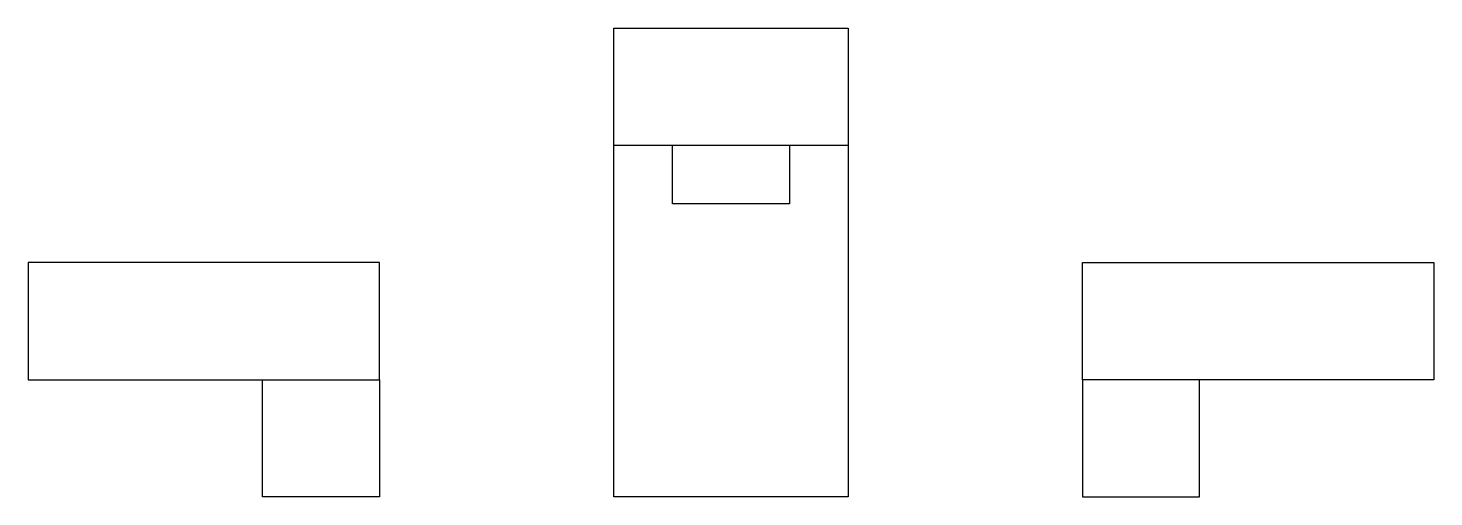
# Model space of a CAD drawing. Extents: x -6 to -5.75, y 1.958 to 2.042.
import ezdxf

# ---------------------------------------------------------------- set-up
doc = ezdxf.new("R2010")
doc.units = 0
doc.header["$MEASUREMENT"] = 0
doc.layers.get('0').update_dxf_attribs({"linetype": 'CONTINUOUS'})

msp = doc.modelspace()

# ---------------------------------------------------------------- linework, layer by layer
for p, q in [((-5.89583, 2.02083), (-5.85417, 2.02083)), ((-5.88542, 2.01042), (-5.88542, 2.02083)), ((-5.86458, 2.02083), (-5.86458, 2.01042)), ((-5.86458, 2.01042), (-5.88542, 2.01042)), ((-5.9375, 2), (-6, 2)), ((-6, 2), (-6, 1.97917)), ((-5.9375, 1.97917), (-5.9375, 2)), ((-5.8125, 1.97917), (-5.8125, 2)), ((-5.8125, 2), (-5.75, 2)), ((-5.75, 2), (-5.75, 1.97917)), ((-6, 1.97917), (-5.95833, 1.97917)), ((-5.75, 1.97917), (-5.79167, 1.97917))]:
    msp.add_line(p, q)
for points in [[(-5.89583, 1.95833), (-5.89583, 2.04167), (-5.85417, 2.04167), (-5.85417, 1.95833)], [(-5.95833, 1.95833), (-5.95833, 1.97917), (-5.9375, 1.97917), (-5.9375, 1.95833)], [(-5.79167, 1.95833), (-5.79167, 1.97917), (-5.8125, 1.97917), (-5.8125, 1.95833)]]:
    msp.add_lwpolyline(points, close=True)

doc.saveas('drawing.dxf')
